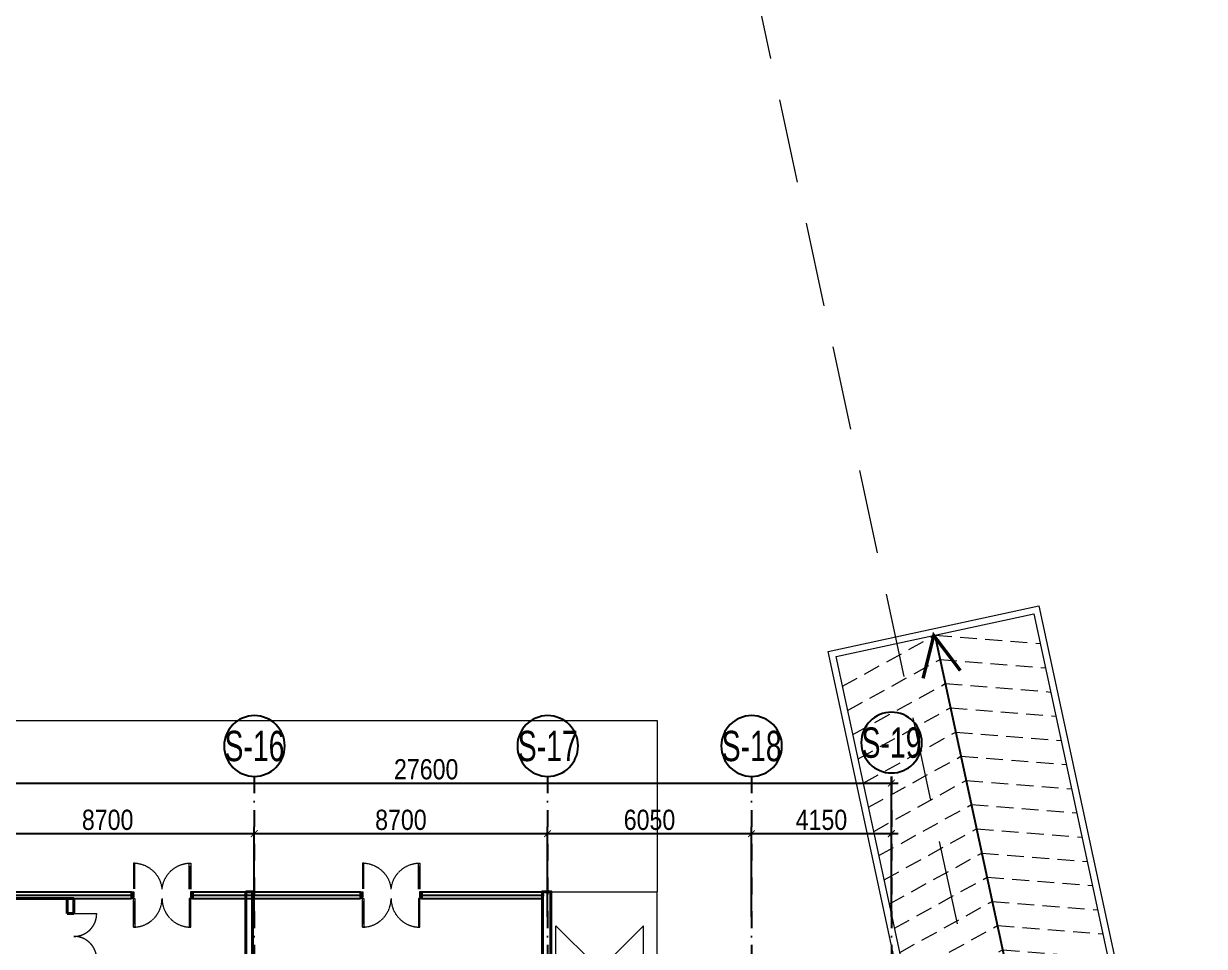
# Model space of a CAD drawing. Header units: millimetres. Extents: x -1534340 to 1713810, y -1348191 to 1114081.
# Drawn here: x 1533939 to 1568968, y -313673 to -286310 of the extents above; entities that cross this region are included whole.
import ezdxf
from ezdxf.enums import TextEntityAlignment as Align

# ---------------------------------------------------------------- set-up
doc = ezdxf.new("R2010")
doc.units = ezdxf.units.MM
doc.header["$LTSCALE"] = 100
doc.set_wipeout_variables(frame=1)
doc.header["$PDMODE"] = 32
doc.header["$PDSIZE"] = 2.5
for name, pattern in [('DASHED2', [0.375, 0.25, -0.125]), ('HIDDEN', [0.375, 0.25, -0.125]), ('HIDDEN2', [0.1875, 0.125, -0.0625]), ('xref.asix of  podium$0$xref.asix of  podium$0$DASHDOT', [1, 0.5, -0.25, 0, -0.25]), ('Xref.Asix of Basement B2$0$HIDDEN', [0.375, 0.25, -0.125])]:
    doc.linetypes.add(name, pattern=pattern)
for name, color, linetype in [('A-CORE-OTLN', 2, 'Continuous'), ('A-GLAZ', 135, 'Continuous'), ('ccu12-Manh', 8, 'Continuous'), ('KT-Kich thuoc', 9, 'Continuous'), ('KT-Text', 7, 'Continuous'), ('xref.asix of  podium$0$xref.asix of  podium$0$AUDIT_I_220805193045-1', 50, 'Continuous'), ('xref.asix of  podium$0$xref.asix of  podium$0$AUDIT_I_220807103235-17', 50, 'Continuous'), ('xref.asix of  podium$0$xref.asix of  podium$0$KT-Dim', 8, 'Continuous'), ('xref.asix of  podium$0$xref.asix of  podium$0$KT-Kich thuoc', 9, 'Continuous'), ('xref.asix of  podium$0$xref.asix of  podium$0$KT-Luoi truc South Tower', 8, 'xref.asix of  podium$0$xref.asix of  podium$0$DASHDOT')]:
    doc.layers.add(name, color=color, linetype=linetype)
for name, color, linetype, lineweight in [('CUA', 37, 'Continuous', 13), ('D-building block', 8, 'Continuous', 13), ('KT-Net cat', 1, 'Continuous', 40), ('KT-Net cua', 87, 'Continuous', 9), ('KT-Net khuat', 8, 'HIDDEN', 18), ('KT-Net thay', 7, 'Continuous', 15)]:
    doc.layers.add(name, color=color, linetype=linetype, lineweight=lineweight)
doc.layers.add('Xref.Asix of Basement B2$0$KT-Chi gioi XD', color=7, linetype='Xref.Asix of Basement B2$0$HIDDEN', true_color=0x0066cc)
doc.styles.add('Arial Narrow', font='ARIALN.TTF')
doc.styles.add('xref.asix of  podium$0$xref.asix of  podium$0$HBA-Text', font='GOTHIC.TTF')
doc.styles.add('Xref_ST_MBDV Cot vach 30.7.2022$0$Arial', font='arial.ttf', dxfattribs={"width": 0.7})
doc.dimstyles.new('CCU_1-200', dxfattribs={"dimscale": 200, "dimtxt": 3, "dimasz": 1, "dimexe": 1, "dimexo": 2, "dimgap": 0.5, "dimtad": 1, "dimdec": 0, "dimdsep": 46, "dimtxsty": 'Arial Narrow', "dimblk": 'ARCHTICK', "dimcen": -1, "dimdle": 1, "dimclrd": 256, "dimclre": 256, "dimclrt": 3, "dimadec": 0, "dimazin": 2, "dimtfac": 0.1, "dimtdec": 0, "dimtix": 1, "dimtmove": 2, "dimatfit": 1, "dimfxl": 1, "dimtvp": 0.833333, "dimtolj": 1, "dimtzin": 12, "dimarcsym": 0})

# ---------------------------------------------------------------- blocks, each defined once
blk = doc.blocks.new('_ARCHTICK')
at = {"color": 0, "linetype": 'ByBlock', "const_width": 0.15}
blk.add_lwpolyline([(-0.5, -0.5), (0.5, 0.5)], dxfattribs=at)
blk = doc.blocks.new('*D2840')
at = {"layer": 'Defpoints', "color": 0, "transparency": 16777216}
for p in [(-25223, 31792), (-33923, 28921), (-25223, 28921)]:
    blk.add_point(p, dxfattribs=at)
at = {"layer": 'xref.asix of  podium$0$xref.asix of  podium$0$KT-Kich thuoc', "lineweight": -2, "transparency": 16777216}
for p, q in [((-33923, 29321), (-33923, 31992)), ((-25223, 29321), (-25223, 31992)), ((-34123, 31792), (-25023, 31792))]:
    blk.add_line(p, q, dxfattribs=at)
at = {"layer": 'xref.asix of  podium$0$xref.asix of  podium$0$KT-Kich thuoc', "lineweight": -2, "transparency": 16777216, "xscale": 200, "yscale": 200, "zscale": 200, "rotation": 180}
blk.add_blockref('_ARCHTICK', (-33923, 31792), dxfattribs=at)
at = {"layer": 'xref.asix of  podium$0$xref.asix of  podium$0$KT-Kich thuoc', "lineweight": -2, "transparency": 16777216, "xscale": 200, "yscale": 200, "zscale": 200}
blk.add_blockref('_ARCHTICK', (-25223, 31792), dxfattribs=at)
at = {"layer": 'xref.asix of  podium$0$xref.asix of  podium$0$KT-Kich thuoc', "color": 3, "transparency": 16777216, "insert": (-29573, 32198), "char_height": 600, "attachment_point": 5, "style": 'Arial Narrow'}
blk.add_mtext('\\A1;8700', dxfattribs=at)
blk = doc.blocks.new('*D2841')
at = {"layer": 'Defpoints', "color": 0, "transparency": 16777216}
for p in [(-16523, 31792), (-25223, 28921), (-16523, 28921)]:
    blk.add_point(p, dxfattribs=at)
at = {"layer": 'xref.asix of  podium$0$xref.asix of  podium$0$KT-Kich thuoc', "lineweight": -2, "transparency": 16777216}
for p, q in [((-25223, 29321), (-25223, 31992)), ((-16523, 29321), (-16523, 31992)), ((-25423, 31792), (-16323, 31792))]:
    blk.add_line(p, q, dxfattribs=at)
at = {"layer": 'xref.asix of  podium$0$xref.asix of  podium$0$KT-Kich thuoc', "lineweight": -2, "transparency": 16777216, "xscale": 200, "yscale": 200, "zscale": 200, "rotation": 180}
blk.add_blockref('_ARCHTICK', (-25223, 31792), dxfattribs=at)
at = {"layer": 'xref.asix of  podium$0$xref.asix of  podium$0$KT-Kich thuoc', "lineweight": -2, "transparency": 16777216, "xscale": 200, "yscale": 200, "zscale": 200}
blk.add_blockref('_ARCHTICK', (-16523, 31792), dxfattribs=at)
at = {"layer": 'xref.asix of  podium$0$xref.asix of  podium$0$KT-Kich thuoc', "color": 3, "transparency": 16777216, "insert": (-20873, 32198), "char_height": 600, "attachment_point": 5, "style": 'Arial Narrow'}
blk.add_mtext('\\A1;8700', dxfattribs=at)
blk = doc.blocks.new('*D2842')
at = {"layer": 'Defpoints', "color": 0, "transparency": 16777216}
for p in [(-10473, 31792), (-16523, 28921), (-10473, 28921)]:
    blk.add_point(p, dxfattribs=at)
at = {"layer": 'xref.asix of  podium$0$xref.asix of  podium$0$KT-Kich thuoc', "lineweight": -2, "transparency": 16777216}
for p, q in [((-16523, 29321), (-16523, 31992)), ((-10473, 29321), (-10473, 31992)), ((-16723, 31792), (-10273, 31792))]:
    blk.add_line(p, q, dxfattribs=at)
at = {"layer": 'xref.asix of  podium$0$xref.asix of  podium$0$KT-Kich thuoc', "lineweight": -2, "transparency": 16777216, "xscale": 200, "yscale": 200, "zscale": 200, "rotation": 180}
blk.add_blockref('_ARCHTICK', (-16523, 31792), dxfattribs=at)
at = {"layer": 'xref.asix of  podium$0$xref.asix of  podium$0$KT-Kich thuoc', "lineweight": -2, "transparency": 16777216, "xscale": 200, "yscale": 200, "zscale": 200}
blk.add_blockref('_ARCHTICK', (-10473, 31792), dxfattribs=at)
at = {"layer": 'xref.asix of  podium$0$xref.asix of  podium$0$KT-Kich thuoc', "color": 3, "transparency": 16777216, "insert": (-13498, 32198), "char_height": 600, "attachment_point": 5, "style": 'Arial Narrow'}
blk.add_mtext('\\A1;6050', dxfattribs=at)
blk = doc.blocks.new('*D2843')
at = {"layer": 'Defpoints', "color": 0, "transparency": 16777216}
for p in [(-6323, 31792), (-10473, 28921), (-6323, 28921)]:
    blk.add_point(p, dxfattribs=at)
at = {"layer": 'xref.asix of  podium$0$xref.asix of  podium$0$KT-Kich thuoc', "lineweight": -2, "transparency": 16777216}
for p, q in [((-10473, 29321), (-10473, 31992)), ((-6323, 29321), (-6323, 31992)), ((-10673, 31792), (-6123, 31792))]:
    blk.add_line(p, q, dxfattribs=at)
at = {"layer": 'xref.asix of  podium$0$xref.asix of  podium$0$KT-Kich thuoc', "lineweight": -2, "transparency": 16777216, "xscale": 200, "yscale": 200, "zscale": 200, "rotation": 180}
blk.add_blockref('_ARCHTICK', (-10473, 31792), dxfattribs=at)
at = {"layer": 'xref.asix of  podium$0$xref.asix of  podium$0$KT-Kich thuoc', "lineweight": -2, "transparency": 16777216, "xscale": 200, "yscale": 200, "zscale": 200}
blk.add_blockref('_ARCHTICK', (-6323, 31792), dxfattribs=at)
at = {"layer": 'xref.asix of  podium$0$xref.asix of  podium$0$KT-Kich thuoc', "color": 3, "transparency": 16777216, "insert": (-8398, 32198), "char_height": 600, "attachment_point": 5, "style": 'Arial Narrow'}
blk.add_mtext('\\A1;4150', dxfattribs=at)
blk = doc.blocks.new('*D2844')
at = {"layer": 'Defpoints', "color": 0, "transparency": 16777216}
for p in [(-6323, 33292), (-33923, 28921), (-6323, 28921)]:
    blk.add_point(p, dxfattribs=at)
at = {"layer": 'xref.asix of  podium$0$xref.asix of  podium$0$KT-Kich thuoc', "lineweight": -2, "transparency": 16777216}
for p, q in [((-34123, 33292), (-6123, 33292)), ((-33923, 29321), (-33923, 33492)), ((-6323, 29321), (-6323, 33492))]:
    blk.add_line(p, q, dxfattribs=at)
at = {"layer": 'xref.asix of  podium$0$xref.asix of  podium$0$KT-Kich thuoc', "lineweight": -2, "transparency": 16777216, "xscale": 200, "yscale": 200, "zscale": 200, "rotation": 180}
blk.add_blockref('_ARCHTICK', (-33923, 33292), dxfattribs=at)
at = {"layer": 'xref.asix of  podium$0$xref.asix of  podium$0$KT-Kich thuoc', "lineweight": -2, "transparency": 16777216, "xscale": 200, "yscale": 200, "zscale": 200}
blk.add_blockref('_ARCHTICK', (-6323, 33292), dxfattribs=at)
at = {"layer": 'xref.asix of  podium$0$xref.asix of  podium$0$KT-Kich thuoc', "color": 3, "transparency": 16777216, "insert": (-20123, 33698), "char_height": 600, "attachment_point": 5, "style": 'Arial Narrow'}
blk.add_mtext('\\A1;27600', dxfattribs=at)
blk = doc.blocks.new('xref.asix of  podium$0$xref.asix of  podium$0$GRID-SYM-flat-73')
at = {"layer": 'xref.asix of  podium$0$xref.asix of  podium$0$AUDIT_I_220805193045-1'}
blk.add_circle((0, 0, 0), 900, dxfattribs=at)
at = {"layer": 'xref.asix of  podium$0$xref.asix of  podium$0$AUDIT_I_220805193045-1', "style": 'xref.asix of  podium$0$xref.asix of  podium$0$HBA-Text'}
blk.add_attdef('GRID', text='', height=900, rotation=359.6303, dxfattribs=at).set_placement((0, 0, 0), align=Align.MIDDLE_CENTER)
blk = doc.blocks.new('NHÀ TRE T1')
at = {"layer": 'A-CORE-OTLN'}
for p, q in [((0, 10300), (1100, 10300)), ((1100, 10300), (1100, 10050)), ((2100, 10300), (3200, 10300)), ((2100, 10300), (2100, 10050)), ((17500, 10140, 0), (17500, 10440, 0)), ((18650, 10140, 0), (18650, 10440, 0)), ((18950, 10140, 0), (18950, 10440, 0)), ((20100, 10140, 0), (20100, 10440, 0)), ((17400, 4030, 0), (17400, 300, 0)), ((22850, 3130, 0), (20950, 3130, 0)), ((22850, 3130, 0), (22850, 0, 0)), ((3200, 1875), (3000, 1875)), ((2175, 200), (3000, 200)), ((17400, 300, 0), (17500, 300, 0)), ((17500, 300, 0), (17500, 0, 0)), ((18850, 300, 0), (19650, 300, 0)), ((18850, 300, 0), (18850, 0, 0))]:
    blk.add_line(p, q, dxfattribs=at)
for points in [[(0, 7550), (3200, 7550), (3200, 10300)], [(0, 7800), (2950, 7800), (2950, 10050), (2100, 10050)], [(1100, 10050), (0, 10050)]]:
    blk.add_lwpolyline(points, dxfattribs=at)
at = {"layer": 'A-CORE-OTLN', "elevation": 0}
for points in [[(17500, 10440), (17100, 10440), (17100, 0), (17500, 0)], [(18950, 10440), (18650, 10440)], [(18850, 0), (22850, 0), (22850, 3130), (20500, 3130), (20500, 10440), (20100, 10440)], [(17500, 10140), (17400, 10140), (17400, 4180)], [(18950, 10140), (18650, 10140)], [(20200, 4180), (20200, 10140), (20100, 10140)], [(24550, 4580), (25225, 4580)], [(20200, 3130), (20200, 4030)], [(24550, 3230), (25225, 3230)], [(20200, 2830), (19950, 2830), (19950, 2215), (19650, 2215), (19650, 3130), (20200, 3130)], [(19950, 300), (22550, 300), (22550, 2830), (20200, 2830)], [(19650, 300), (19650, 915), (19950, 915), (19950, 300)]]:
    blk.add_lwpolyline(points, dxfattribs=at)
for points in [[(8300, 9600), (8800, 9600), (8800, 6600), (8300, 6600)], [(27200, 8250), (27700, 8250), (27700, 6450), (27200, 6450)], [(8300, 3000), (8800, 3000), (8800, 0), (8300, 0)], [(28100, 1000), (29600, 1000), (29600, -500), (28100, -500)]]:
    blk.add_lwpolyline(points, close=True, dxfattribs=at)
at = {"layer": 'A-CORE-OTLN'}
for centre, start, end in [((24550, 4580, 0), 270, 0), ((24550, 3230, 0), 0, 90)]:
    blk.add_arc(centre, 675, start, end, dxfattribs=at)
at = {"layer": 'D-building block'}
for p, q in [((17350, 12600, 0), (20500, 12600, 0)), ((20500, 10440, 0), (20500, 12600, 0)), ((-2800, 300, 0), (-300, 300, 0))]:
    blk.add_line(p, q, dxfattribs=at)
at = {"layer": 'D-building block', "linetype": 'DASHED2', "ltscale": 1000}
for p, q in [((2750, 9850), (200, 8000)), ((200, 9850), (2750, 8000))]:
    blk.add_line(p, q, dxfattribs=at)
for points in [[(3200, 11950), (3875, 11950)], [(3200, 10600), (3875, 10600)], [(3200, 1875), (3875, 1875)], [(3200, 525), (3875, 525)]]:
    blk.add_lwpolyline(points, dxfattribs=at)
blk.add_lwpolyline([(200, 9850), (2750, 9850), (2750, 8000), (200, 8000)], close=True, dxfattribs=at)
for centre, radius, start, end in [((3200, 11950), 675, 270, 0), ((3200, 10600), 675, 0, 90), ((22750, 8640, 0), 1600, 0, 180), ((22750, 5040, 0), 1600, 180, 0), ((1500, 2350), 1500, 180, 0), ((3200, 1875), 675, 270, 0), ((3200, 525), 675, 0, 90)]:
    blk.add_arc(centre, radius, start, end, dxfattribs=at)
at = {"layer": 'KT-Net cat'}
for p, q in [((-200, 10700), (-200, 12400)), ((0, 10700), (0, 12400)), ((3000, 11950), (3000, 12400)), ((3200, 11950), (3200, 12400)), ((3000, 11950), (3200, 11950)), ((3000, 10300), (3000, 10600)), ((3000, 10600), (3200, 10600)), ((3200, 10300), (3200, 10600)), ((20500, 10440, 0), (24550, 10440, 0)), ((20200, 4180, 0), (17400, 4180, 0)), ((18750, 4030, 0), (17400, 4030, 0)), ((18750, 4030, 0), (18750, 2980, 0)), ((20200, 4030, 0), (18900, 4030, 0)), ((18900, 4030, 0), (18900, 3130, 0)), ((18750, 2980, 0), (19650, 2980, 0)), ((18900, 3130, 0), (19650, 3130, 0)), ((3200, 525), (3000, 525))]:
    blk.add_line(p, q, dxfattribs=at)
for points in [[(-200, 12400), (3200, 12400)], [(3000, 1875), (3000, 7550), (3200, 7550), (3200, 1875)], [(3000, 525), (3000, 200), (0, 200), (0, 0), (3200, 0), (3200, 525)]]:
    blk.add_lwpolyline(points, dxfattribs=at)
at = {"layer": 'KT-Net cat', "elevation": 0}
for points in [[(8300, 12600), (8300, 9600), (8500, 9600), (8500, 12600)], [(8300, 6600), (8300, 3000), (8500, 3000), (8500, 6600)]]:
    blk.add_lwpolyline(points, close=True, dxfattribs=at)
for points in [[(17100, 10440), (17100, 12600), (17350, 12600), (17350, 10440)], [(20500, 10240), (20950, 10240)], [(20950, 10240), (20950, 3130)], [(21150, 10240), (21150, 3130)], [(21150, 10240), (24350, 10240)], [(24350, 10240), (24350, 4580)], [(24550, 4580), (24550, 10440)], [(24350, 4580), (24550, 4580)], [(22850, 0), (24550, 0), (24550, 3230)], [(24350, 3230), (24350, 3130)], [(24350, 3230), (24550, 3230)], [(22850, 3130), (24350, 3130)], [(22850, 2930), (24350, 2930)], [(22850, 200), (24350, 200), (24350, 2930)], [(17350, -1700), (17150, -1700), (17150, 0), (17350, 0), (17350, -1500)], [(17350, -1700), (32064, -1700), (32064, -1500), (17350, -1500)]]:
    blk.add_lwpolyline(points, dxfattribs=at)
at = {"layer": 'KT-Net cat'}
blk.add_lwpolyline([(3200, 0), (8300, 0), (8300, 200), (3200, 200)], close=True, dxfattribs=at)
at = {"layer": 'KT-Net cua', "elevation": 0}
for points in [[(17500, 10440), (17500, 11590), (18650, 10440)], [(20100, 10440), (20100, 11590), (18950, 10440)]]:
    blk.add_lwpolyline(points, dxfattribs=at)
at = {"layer": 'KT-Net thay'}
for p, q in [((18750, 8840, 0), (17400, 8840, 0)), ((20200, 8840, 0), (18850, 8840, 0)), ((18750, 8560, 0), (17400, 8560, 0)), ((20200, 8560, 0), (18850, 8560, 0)), ((18750, 8280, 0), (17400, 8280, 0)), ((20200, 8280, 0), (18850, 8280, 0)), ((18750, 8000, 0), (17400, 8000, 0)), ((18750, 7720, 0), (17400, 7720, 0)), ((20200, 8000, 0), (18850, 8000, 0)), ((20200, 7720, 0), (18850, 7720, 0)), ((18750, 7440, 0), (17400, 7440, 0)), ((20200, 7440, 0), (18850, 7440, 0)), ((18750, 7160, 0), (17400, 7160, 0)), ((20200, 7160, 0), (18850, 7160, 0)), ((18750, 6880, 0), (17400, 6880, 0)), ((20200, 6880, 0), (18850, 6880, 0)), ((18750, 6600, 0), (17400, 6600, 0)), ((18750, 6320, 0), (17400, 6320, 0)), ((20200, 6600, 0), (18850, 6600, 0)), ((20200, 6320, 0), (18850, 6320, 0)), ((18750, 6040, 0), (17400, 6040, 0)), ((20200, 6040, 0), (18850, 6040, 0)), ((18750, 5760, 0), (17400, 5760, 0)), ((20200, 5760, 0), (18850, 5760, 0)), ((20200, 5480, 0), (17400, 5480, 0))]:
    blk.add_line(p, q, dxfattribs=at)
at = {"layer": 'KT-Net thay', "elevation": 0}
for points in [[(18750, 10140), (18750, 5480)], [(18850, 10140), (18850, 5480)], [(21150, 8640), (24350, 8640)], [(22550, 8640), (22550, 5040)], [(22950, 8640), (22950, 5040)], [(21150, 8340), (22500, 8340)], [(23000, 8340), (24350, 8340)], [(21150, 8040), (22500, 8040)], [(21150, 7740), (22500, 7740)], [(23000, 8040), (24350, 8040)], [(23000, 7740), (24350, 7740)], [(21150, 7440), (22500, 7440)], [(23000, 7440), (24350, 7440)], [(21150, 7140), (22500, 7140)], [(23000, 7140), (24350, 7140)], [(21150, 6840), (22500, 6840)], [(23000, 6840), (24350, 6840)], [(21150, 6540), (22500, 6540)], [(23000, 6540), (24350, 6540)], [(21150, 6240), (22500, 6240)], [(23000, 6240), (24350, 6240)], [(21150, 5940), (22500, 5940)], [(21150, 5640), (22500, 5640)], [(23000, 5940), (24350, 5940)], [(23000, 5640), (24350, 5640)], [(21150, 5340), (22500, 5340)], [(23000, 5340), (24350, 5340)], [(21150, 5040), (24350, 5040)]]:
    blk.add_lwpolyline(points, dxfattribs=at)
blk.add_lwpolyline([(23000, 4990), (23000, 8690), (22500, 8690), (22500, 4990)], close=True, dxfattribs=at)
at = {"layer": 'KT-Net thay'}
blk.add_lwpolyline([(1650, 2300), (1650, 6000), (1350, 6000), (1350, 2300)], close=True, dxfattribs=at)
for points in [[(0, 5950), (3000, 5950)], [(0, 5650), (1350, 5650)], [(1400, 5950), (1400, 2350)], [(1600, 5950), (1600, 2350)], [(1650, 5650), (3000, 5650)], [(0, 5350), (1350, 5350)], [(1650, 5350), (3000, 5350)], [(0, 5050), (1350, 5050)], [(1650, 5050), (3000, 5050)], [(0, 4750), (1350, 4750)], [(1650, 4750), (3000, 4750)], [(0, 4450), (1350, 4450)], [(1650, 4450), (3000, 4450)], [(0, 4150), (1350, 4150)], [(1650, 4150), (3000, 4150)], [(0, 3850), (1350, 3850)], [(0, 3550), (1350, 3550)], [(1650, 3850), (3000, 3850)], [(1650, 3550), (3000, 3550)], [(0, 3250), (1350, 3250)], [(1650, 3250), (3000, 3250)], [(0, 2950), (1350, 2950)], [(1650, 2950), (3000, 2950)], [(0, 2650), (1350, 2650)], [(1650, 2650), (3000, 2650)], [(0, 2350), (3000, 2350)]]:
    blk.add_lwpolyline(points, dxfattribs=at)
at = {"layer": 'KT-Text', "extrusion": (-8.16706e-08, 6.125e-10, 1), "style": 'Xref_ST_MBDV Cot vach 30.7.2022$0$Arial', "width": 0.7}
blk.add_text('P8 (TMCC)', height=400, dxfattribs=at).set_placement((21233, 1765, 1), align=Align.CENTER)
at = {"layer": 'KT-Text', "style": 'Xref_ST_MBDV Cot vach 30.7.2022$0$Arial', "width": 0.7}
blk.add_text('1600KG', height=400, dxfattribs=at).set_placement((21161, 1082, 0), align=Align.CENTER)
blk = doc.blocks.new('*U229')
for p, q in [((-750, -90), (-750, -50)), ((-100, -70), (-750, -70)), ((-100, -90), (-100, -50)), ((-750, -1710), (-750, -1750)), ((-100, -1730), (-750, -1730)), ((-100, -1710), (-100, -1750))]:
    blk.add_line(p, q)
for points in [[(200, 0), (200, -60), (40, -60), (40, -50), (0, -50), (0, 0)], [(0, -50), (0, -90), (-850, -90), (-850, -50)], [(0, -1750), (0, -1710), (-850, -1710), (-850, -1750)], [(200, -1800), (200, -1740), (40, -1740), (40, -1750), (0, -1750), (0, -1800)]]:
    blk.add_lwpolyline(points, close=True)
at = {"linetype": 'HIDDEN2'}
for centre, start, end in [((0, -50), 180, 270), ((0, -1750), 90, 180)]:
    blk.add_arc(centre, 850, start, end, dxfattribs=at)
blk = doc.blocks.new('KHHFG')
blk.add_wipeout([(-80, 1884), (238, 1884), (264, 84), (-70, 84)]).dxf.layer = 'KT-Kich thuoc'
at = {"layer": 'KT-Net cat'}
for p, q in [((200, 1884), (0, 1884)), ((200, 84), (0, 84))]:
    blk.add_line(p, q, dxfattribs=at)
at = {"layer": 'CUA', "xscale": -1, "rotation": 359.999999524041}
blk.add_blockref('*U229', (200, 1884), dxfattribs=at)
blk = doc.blocks.new('*U2968')
at = {"layer": 'KT-Net khuat', "linetype": 'HIDDEN', "ltscale": 20}
blk.add_lwpolyline([(900, -3000), (0, 0), (900, 3000)], dxfattribs=at)
blk = doc.blocks.new('*U2969')
at = {"layer": 'KT-Kich thuoc', "color": 0, "linetype": 'ByBlock', "lineweight": -2, "transparency": 16777216, "rotation": 282.1642570564171}
for p in [(1560973, -304447), (1561127, -305164), (1561282, -305882), (1561437, -306599), (1561591, -307317), (1561746, -308034), (1561901, -308752), (1562055, -309469), (1562210, -310187), (1562365, -310904), (1562519, -311621), (1562674, -312339), (1562829, -313056), (1562983, -313774), (1563138, -314491), (1563292, -315209), (1563447, -315926), (1563602, -316644), (1563756, -317361), (1563911, -318079), (1564066, -318796), (1564220, -319514), (1564375, -320231), (1564530, -320949), (1564684, -321666), (1564839, -322384), (1564994, -323101), (1565148, -323819), (1565303, -324536)]:
    blk.add_blockref('*U2968', p, dxfattribs=at)
blk = doc.blocks.new('xref.asix of  podium$0$xref.asix of  podium$0$Asix South Tower')
at = {"layer": 'xref.asix of  podium$0$xref.asix of  podium$0$KT-Luoi truc South Tower', "ltscale": 10}
for p, q in [((-25223, 33491.9), (-25223, -4459.1)), ((-16523, 33491.9), (-16523, -4459.1)), ((-10473, 33491.9), (-10473, -4459.1)), ((-6323, 33491.9), (-6323, -4459.1))]:
    blk.add_line(p, q, dxfattribs=at)
at = {"layer": 'xref.asix of  podium$0$xref.asix of  podium$0$KT-Dim'}
ref = blk.add_blockref('xref.asix of  podium$0$xref.asix of  podium$0$GRID-SYM-flat-73', (-6317.9, 34491.9, 0), dxfattribs=dict(at, xscale=-1, rotation=179.6748020054017))
ref.add_attrib('GRID', 'S-19', dxfattribs={"layer": 'xref.asix of  podium$0$xref.asix of  podium$0$AUDIT_I_220807103235-17', "height": 900, "style": 'xref.asix of  podium$0$xref.asix of  podium$0$HBA-Text', "width": 0.7}).set_placement((-6317.9, 34491.9, 0), align=Align.MIDDLE_CENTER)
ref = blk.add_blockref('xref.asix of  podium$0$xref.asix of  podium$0$GRID-SYM-flat-73', (-25217.9, 34391.9, 0), dxfattribs=dict(at, xscale=-1, rotation=179.6748020054017))
ref.add_attrib('GRID', 'S-16', dxfattribs={"layer": 'xref.asix of  podium$0$xref.asix of  podium$0$AUDIT_I_220807103235-17', "height": 900, "style": 'xref.asix of  podium$0$xref.asix of  podium$0$HBA-Text', "width": 0.7}).set_placement((-25217.9, 34391.9, 0), align=Align.MIDDLE_CENTER)
ref = blk.add_blockref('xref.asix of  podium$0$xref.asix of  podium$0$GRID-SYM-flat-73', (-16517.9, 34391.9, 0), dxfattribs=dict(at, xscale=-1, rotation=179.6748020054017))
ref.add_attrib('GRID', 'S-17', dxfattribs={"layer": 'xref.asix of  podium$0$xref.asix of  podium$0$AUDIT_I_220807103235-17', "height": 900, "style": 'xref.asix of  podium$0$xref.asix of  podium$0$HBA-Text', "width": 0.7}).set_placement((-16517.9, 34391.9, 0), align=Align.MIDDLE_CENTER)
ref = blk.add_blockref('xref.asix of  podium$0$xref.asix of  podium$0$GRID-SYM-flat-73', (-10467.9, 34391.9, 0), dxfattribs=dict(at, xscale=-1, rotation=179.6748020054017))
ref.add_attrib('GRID', 'S-18', dxfattribs={"layer": 'xref.asix of  podium$0$xref.asix of  podium$0$AUDIT_I_220807103235-17', "height": 900, "style": 'xref.asix of  podium$0$xref.asix of  podium$0$HBA-Text', "width": 0.7}).set_placement((-10467.9, 34391.9, 0), align=Align.MIDDLE_CENTER)
at = {"layer": 'xref.asix of  podium$0$xref.asix of  podium$0$KT-Kich thuoc'}
for base, p1, p2, picture, middle in [((-6323, 33291.9), (-33923, 28921.3), (-6323, 28921.3), '*D2844', (-20123, 33698.2)), ((-25223, 31791.9), (-33923, 28921.3), (-25223, 28921.3), '*D2840', (-29573, 32198.2)), ((-16523, 31791.9), (-25223, 28921.3), (-16523, 28921.3), '*D2841', (-20873, 32198.2)), ((-10473, 31791.9), (-16523, 28921.3), (-10473, 28921.3), '*D2842', (-13498, 32198.2)), ((-6323, 31791.9), (-10473, 28921.3), (-6323, 28921.3), '*D2843', (-8398, 32198.2))]:
    dim = blk.add_linear_dim(base=base, p1=p1, p2=p2, dimstyle='CCU_1-200', dxfattribs=at)
    dim.commit()
    dim.dimension.update_dxf_attribs({"geometry": picture, "text_midpoint": middle})
blk = doc.blocks.new('312')
at = {"layer": 'A-GLAZ', "elevation": 0}
for points in [[(1490551.4, -289244.6, -0.1205796), (1502083.7, -287911.4), (1517918.8, -292027, -0.2272386), (1519958.8, -293874.1), (1525323.7, -309381.1, 0.2908633), (1529188, -312051.9), (1549481.7, -312051.9)], [(1512572.2, -290740.7), (1517892, -292123.3, -0.2268594), (1519865.2, -293909.4), (1525230.3, -309416.9, 0.2911846), (1529186.1, -312151.9), (1549381.7, -312151.9)], [(1512545.6, -290837.1), (1517865.1, -292219.7, -0.2264613), (1519771.7, -293944.8), (1525136.8, -309452.7, 0.2914954), (1529184.2, -312251.9), (1549281.7, -312251.9)]]:
    blk.add_lwpolyline(points, format="xyb", dxfattribs=at)
at = {"layer": 'KT-Kich thuoc'}
blk.add_line((1560972.7, -304446.7), (1565428.3, -325117.5), dxfattribs=at)
at = {"layer": 'KT-Net khuat', "linetype": 'ByBlock', "ltscale": 30, "elevation": 0}
for points in [[(1562386.9, -326194.1), (1557802.4, -304925.5), (1564058.7, -303576.9), (1568967.9, -326351.9), (1564295.8, -326351.9)], [(1562582.4, -326151.9), (1558040, -305078.9), (1563905.3, -303814.6), (1568720.2, -326151.9)]]:
    blk.add_lwpolyline(points, dxfattribs=at)
at = {"layer": 'KT-Net thay'}
blk.add_line((1560972.7, -304446.7), (1565651.3, -326151.9), dxfattribs=at)
at = {"layer": 'KT-Net thay', "linetype": 'Continuous', "const_width": 100, "elevation": 0}
blk.add_lwpolyline([(1561728.3, -305494.8), (1560939.8, -304453.8), (1560622.7, -305725.3)], dxfattribs=at)
at = {"layer": 'Xref.Asix of Basement B2$0$KT-Chi gioi XD', "lineweight": 13, "ltscale": 100, "elevation": 0, "flags": 128}
blk.add_lwpolyline([(1536926.6, -198350.2), (1532230.5, -180477.4), (1529880.4, -179665.5), (1520946.6, -186436.8), (1497442.7, -204368.8), (1473775.2, -221476.8, 0.684877), (1504207.8, -335272.8), (1524578.3, -337428.6), (1563007.4, -336214.1), (1565857.8, -332567.4)], format="xyb", close=True, dxfattribs=at)
at = {"layer": 'KT-Kich thuoc'}
blk.add_blockref('*U2969', (0, 0), dxfattribs=at)
at = {"layer": 'KT-Net cat'}
blk.add_blockref('NHÀ TRE T1', (1532231.7, -324651.9, 0), dxfattribs=at)
at = {"layer": 'xref.asix of  podium$0$xref.asix of  podium$0$KT-Kich thuoc'}
blk.add_blockref('xref.asix of  podium$0$xref.asix of  podium$0$Asix South Tower', (1566004.7, -342122.3), dxfattribs=at)
at = {"layer": 'KT-Kich thuoc', "rotation": 89.99763441398511}
for p in [(1539028.8, -312251.9, 0), (1545824.1, -312251.9, 0)]:
    blk.add_blockref('KHHFG', p, dxfattribs=at)
at = {"layer": 'KT-Kich thuoc', "xscale": -1, "rotation": 90.00236558601485}
for p in [(1539028.8, -312051.9, 0), (1545824.1, -312051.9, 0)]:
    blk.add_blockref('KHHFG', p, dxfattribs=at)
at = {"layer": 'KT-Net thay', "elevation": 0}
blk.add_lwpolyline([(1520144.8, -294411.6), (1524391.7, -292942.4), (1528585.7, -305575.2, 0.2465731), (1531213.5, -306970.1), (1552731.7, -306970.1), (1552731.7, -312051.9)], format="xyb", dxfattribs=at)

msp = doc.modelspace()

# ---------------------------------------------------------------- block references
at = {"layer": 'ccu12-Manh'}
msp.add_blockref('312', (0, 0), dxfattribs=at)

doc.saveas('drawing.dxf')
